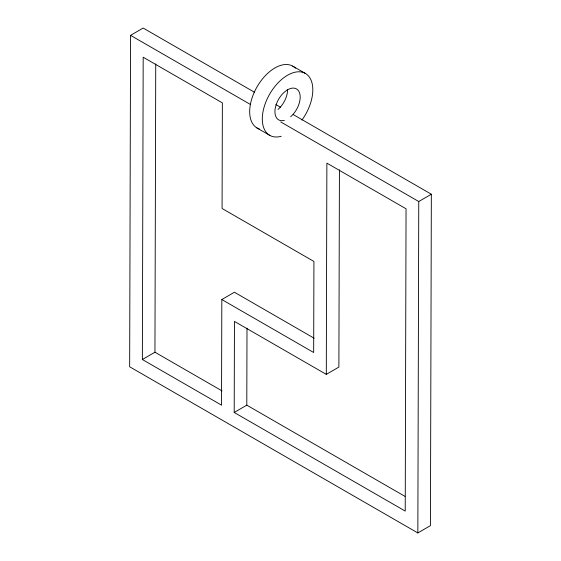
<?xml version="1.0" encoding="UTF-8"?>
<svg xmlns="http://www.w3.org/2000/svg" width="561" height="561" viewBox="0 0 561 561"><rect width="100%" height="100%" fill="white"/><g stroke="black" fill="none" stroke-linecap="round" stroke-linejoin="round"><path stroke-width="0.84" d="M254.638 92.334L143.153 28.05L130.566 35.357L129.654 366.775L417.847 532.95L430.434 525.643L431.346 194.225L293.319 114.633M142.361 359.51L143.188 57.229L222.366 102.88L222.079 208.496L313.922 261.454L313.669 352.504L221.826 299.546L221.532 405.161L142.361 359.51L154.948 352.21L155.741 63.94M326.299 374.376L326.874 163.139L406.052 208.79L405.224 511.078L234.203 412.468L234.456 321.418L326.299 374.376L338.886 367.069L339.426 169.857M234.203 412.468L246.791 405.161L247.001 328.122M417.847 532.95L418.758 201.525L431.346 194.225M221.826 299.546L234.414 292.239L314.111 338.199M292.646 66.079L305.647 73.589M275.872 104.577L280.423 107.2M130.566 35.357L250.395 104.451M280.731 121.94L418.758 201.525M256.847 127.901L269.848 135.404M154.948 352.21L222.058 390.905M246.791 405.161L404.944 496.359M281.229 136.281A35.722 20.624 -60 0 1 265.283 103.505A35.722 20.624 -60 0 1 304.371 72.916A35.722 20.624 -60 0 1 301.93 120.075M284.392 120.335A17.861 10.308 -60 0 1 277.204 102.018A17.861 10.308 -60 0 1 297.947 90.097A17.861 10.308 -60 0 1 290.675 116.723M259.617 129.128A35.722 20.624 -60 0 1 257.303 86.394A35.722 20.624 -60 0 1 295.395 68.19M287.562 89.536A17.861 10.308 -60 0 1 278.046 109.43"/></g></svg>
